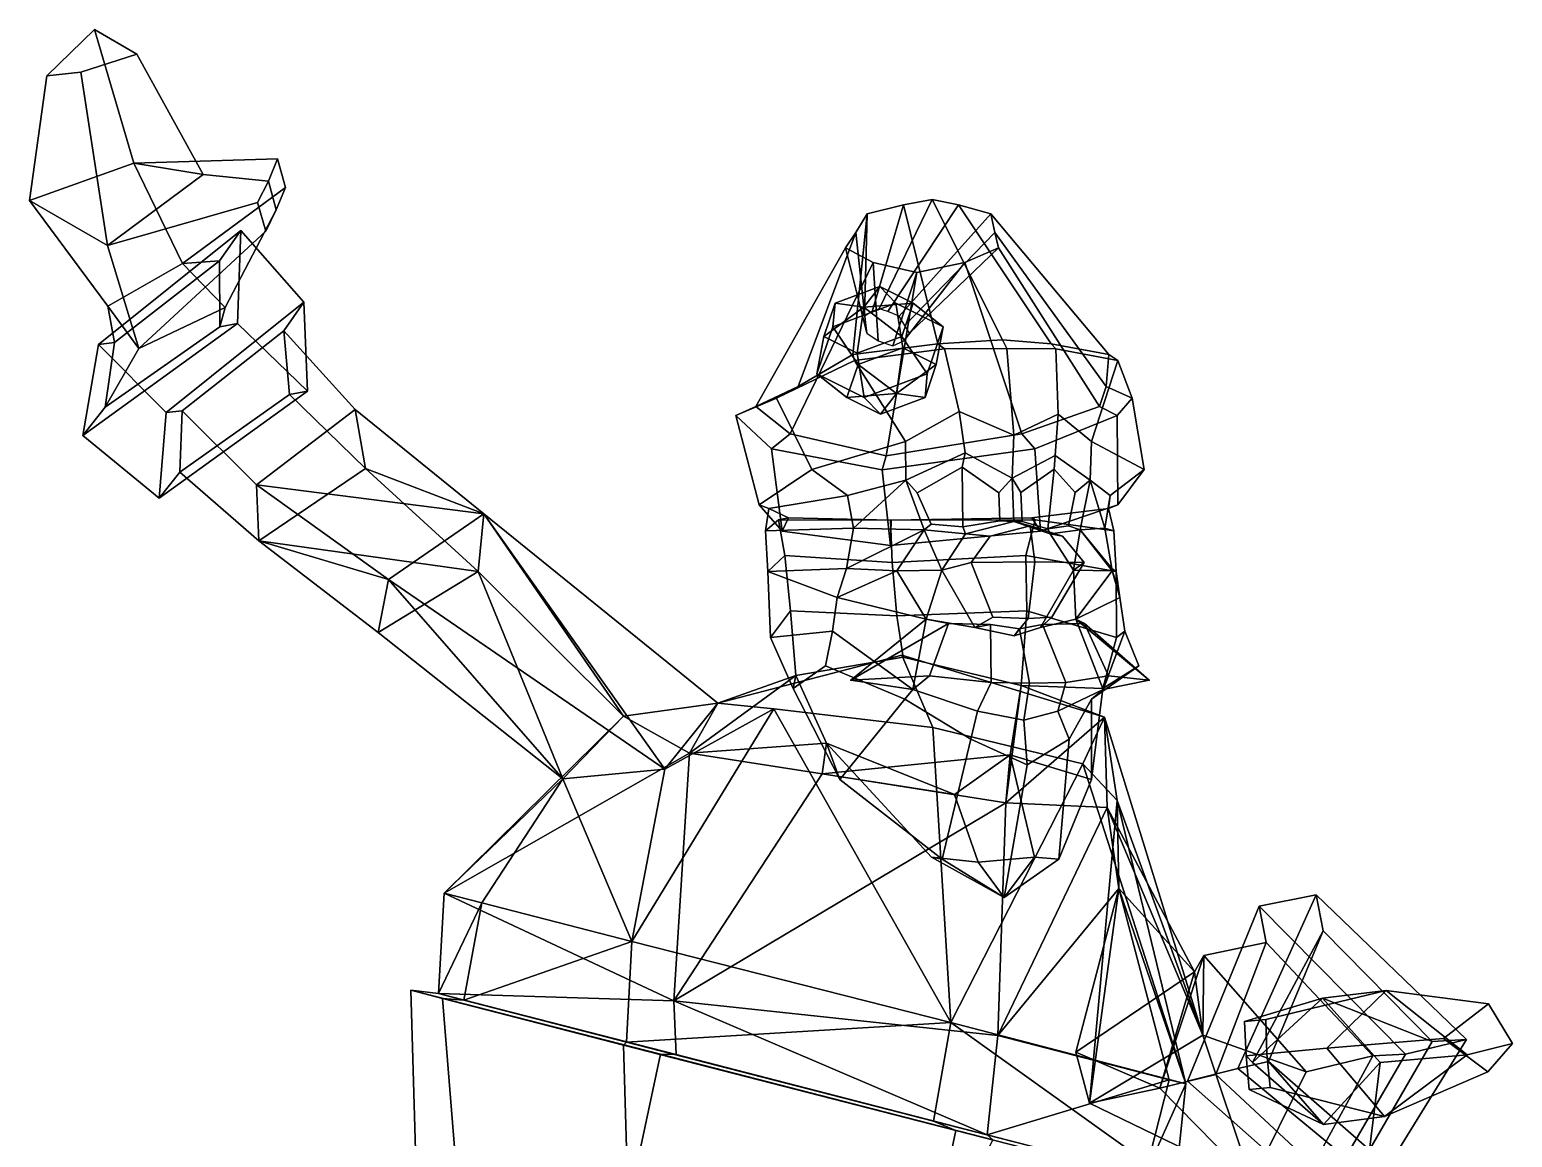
# Model space of a CAD drawing. Extents: x -290 to 193, y -171 to 372.
# Drawn here: x -290.2 to 192.8, y 11.5 to 372.4 of the extents above; entities that cross this region are included whole.
import ezdxf

# ---------------------------------------------------------------- set-up
doc = ezdxf.new("R2010")
doc.units = 0

msp = doc.modelspace()

# ---------------------------------------------------------------- linework, layer by layer
for p in [(-22.669287, 160.498718, 110.603767), (74.494118, 160.498718, 73.500671)]:
    msp.add_point(p)
for points in [[(-284.518188, 357.353241, 94.369705), (-269.070496, 372.354248, 97.818336), (-256.265106, 328.821533, 45.744205), (-290.151764, 316.669342, 50.590187)], [(-273.496613, 358.460968, 114.975464), (-255.285477, 364.397156, 112.273438), (-269.070496, 372.354248, 97.818336), (-284.518188, 357.353241, 94.369705)], [(-255.285477, 364.397156, 112.273438), (-233.642914, 325.145966, 80.778801), (-256.265106, 328.821533, 45.744205), (-269.070496, 372.354248, 97.818336)], [(-273.496613, 358.460968, 114.975464), (-264.742767, 302.001587, 76.316978), (-233.642914, 325.145966, 80.778801), (-255.285477, 364.397156, 112.273438)], [(-273.496613, 358.460968, 114.975464), (-284.518188, 357.353241, 94.369705), (-290.151764, 316.669342, 50.590187), (-264.742767, 302.001587, 76.316978)], [(-290.151764, 316.669342, 50.590187), (-256.265106, 328.821533, 45.744205), (-240.372192, 296.140106, 21.768402), (-264.68454, 282.242828, 23.627789)], [(-209.464584, 330.26178, 82.050728), (-206.80159, 320.984955, 73.430336), (-240.372192, 296.140106, 21.768402), (-256.265106, 328.821533, 45.744205)], [(-212.375305, 322.969055, 90.274696), (-209.464584, 330.26178, 82.050728), (-256.265106, 328.821533, 45.744205), (-233.642914, 325.145966, 80.778801)], [(-212.375305, 322.969055, 90.274696), (-209.825424, 313.684967, 81.599785), (-206.80159, 320.984955, 73.430336), (-209.464584, 330.26178, 82.050728)], [(-215.914368, 316.003571, 97.994652), (-212.375305, 322.969055, 90.274696), (-233.642914, 325.145966, 80.778801), (-264.742767, 302.001587, 76.316978)], [(-209.825424, 313.684967, 81.599785), (-226.432938, 281.799316, 48.961231), (-240.372192, 296.140106, 21.768402), (-206.80159, 320.984955, 73.430336)], [(-215.914368, 316.003571, 97.994652), (-213.253967, 306.698883, 89.343979), (-209.825424, 313.684967, 81.599785), (-212.375305, 322.969055, 90.274696)], [(-264.742767, 302.001587, 76.316978), (-290.151764, 316.669342, 50.590187), (-264.68454, 282.242828, 23.627789), (-254.537231, 268.52713, 47.795021)], [(-215.914368, 316.003571, 97.994652), (-264.742767, 302.001587, 76.316978), (-254.537231, 268.52713, 47.795021), (-213.253967, 306.698883, 89.343979)], [(-22.039474, 266.549652, 92.768219), (5.648398, 269.96759, 95.587738), (-5.552591, 315.255951, 37.848515), (-17.311113, 312.304626, 40.498905)], [(-15.675656, 280.513397, -7.944946), (-18.238073, 279.017426, -5.291234), (-17.311113, 312.304626, 40.498905), (-5.552591, 315.255951, 37.848515)], [(-13.4834, 281.386475, -9.759744), (-15.675656, 280.513397, -7.944946), (-5.552591, 315.255951, 37.848515), (3.798357, 316.978363, 35.35141)], [(-13.4834, 281.386475, -9.759744), (3.798357, 316.978363, 35.35141), (12.433663, 315.255951, 30.980234), (-10.639504, 280.513397, -9.868063)], [(-10.639504, 280.513397, -9.868063), (12.433663, 315.255951, 30.980234), (22.965931, 312.304626, 25.118603), (-6.960499, 279.017426, -9.597715)], [(26.742184, 271.329346, 95.356888), (3.798357, 316.978363, 35.35141), (-5.552591, 315.255951, 37.848515), (5.648398, 269.96759, 95.587738)], [(26.742184, 271.329346, 95.356888), (42.620964, 269.96759, 81.469292), (12.433663, 315.255951, 30.980234), (3.798357, 316.978363, 35.35141)], [(61.382313, 266.549652, 60.912537), (22.965931, 312.304626, 25.118603), (12.433663, 315.255951, 30.980234), (42.620964, 269.96759, 81.469292)], [(-213.253967, 306.698883, 89.343979), (-254.537231, 268.52713, 47.795021), (-226.432938, 281.799316, 48.961231), (-209.825424, 313.684967, 81.599785)], [(-39.848824, 256.097412, 71.472359), (-22.039474, 266.549652, 92.768219), (-17.311113, 312.304626, 40.498905), (-21.076336, 306.22583, 38.147438)], [(-18.238073, 279.017426, -5.291234), (-17.788834, 275.936188, -2.012361), (-21.076336, 306.22583, 38.147438), (-17.311113, 312.304626, 40.498905)], [(-6.960499, 279.017426, -9.597715), (22.965931, 312.304626, 25.118603), (24.205479, 306.22583, 20.856001), (-5.109924, 275.936188, -6.853959)], [(60.464375, 256.097412, 33.166473), (24.205479, 306.22583, 20.856001), (22.965931, 312.304626, 25.118603), (61.382313, 266.549652, 60.912537)], [(-267.760345, 269.845795, -10.72051), (-221.322525, 306.946045, 7.485205), (-200.802124, 283.609283, -1.667484), (-245.679443, 247.666504, -21.561529)], [(-267.760345, 269.845795, -10.72051), (-262.565033, 270.437073, -0.600855), (-228.279053, 297.088043, 13.787421), (-221.322525, 306.946045, 7.485205)], [(-222.463425, 276.662781, 73.87149), (-221.322525, 306.946045, 7.485205), (-228.279053, 297.088043, 13.787421), (-228.249161, 275.60144, 63.48399)], [(-199.642426, 254.594849, 64.412575), (-200.802124, 283.609283, -1.667484), (-221.322525, 306.946045, 7.485205), (-222.463425, 276.662781, 73.87149)], [(-53.655563, 249.618652, 52.891846), (-39.848824, 256.097412, 71.472359), (-21.076336, 306.22583, 38.147438), (-24.385996, 301.322418, 36.354691)], [(-17.788834, 275.936188, -2.012361), (-17.502748, 273.450745, 0.661653), (-24.385996, 301.322418, 36.354691), (-21.076336, 306.22583, 38.147438)], [(-5.109924, 275.936188, -6.853959), (24.205479, 306.22583, 20.856001), (25.477829, 301.322418, 17.313555), (-3.540877, 273.450745, -4.669862)], [(58.372448, 249.618652, 10.112505), (25.477829, 301.322418, 17.313555), (24.205479, 306.22583, 20.856001), (60.464375, 256.097412, 33.166473)], [(-42.381012, 240.712402, 27.508575), (-53.655563, 249.618652, 52.891846), (-24.385996, 301.322418, 36.354691), (-15.369267, 296.529236, 29.923666)], [(-17.502748, 273.450745, 0.661653), (-13.79253, 271.021179, 1.965577), (-15.369267, 296.529236, 29.923666), (-24.385996, 301.322418, 36.354691)], [(-3.540877, 273.450745, -4.669862), (25.477829, 301.322418, 17.313555), (14.469577, 296.529236, 18.529325), (-5.437654, 271.021179, -1.224836)], [(33.048759, 240.712402, -1.295254), (14.469577, 296.529236, 18.529325), (25.477829, 301.322418, 17.313555), (58.372448, 249.618652, 10.112505)], [(-264.68454, 282.242828, 23.627789), (-240.372192, 296.140106, 21.768402), (-228.279053, 297.088043, 13.787421), (-262.565033, 270.437073, -0.600855)], [(-226.432938, 281.799316, 48.961231), (-228.249161, 275.60144, 63.48399), (-228.279053, 297.088043, 13.787421), (-240.372192, 296.140106, 21.768402)], [(-11.140366, 233.551636, -3.847698), (-42.381012, 240.712402, 27.508575), (-15.369267, 296.529236, 29.923666), (-1.120682, 293.30011, 22.469748)], [(-13.79253, 271.021179, 1.965577), (-9.004249, 269.384369, 1.970014), (-1.120682, 293.30011, 22.469748), (-15.369267, 296.529236, 29.923666)], [(-11.140366, 233.551636, -3.847698), (-1.120682, 293.30011, 22.469748), (14.469577, 296.529236, 18.529325), (33.048759, 240.712402, -1.295254)], [(-5.437654, 271.021179, -1.224836), (14.469577, 296.529236, 18.529325), (-1.120682, 293.30011, 22.469748), (-9.004249, 269.384369, 1.970014)], [(-7.971848, 283.202423, 4.6456), (-13.243052, 288.664948, -9.158329), (-27.786098, 283.241638, -9.094668), (-28.538837, 275.532715, 4.735648)], [(-13.243052, 288.664948, -9.158329), (-18.457769, 281.941925, -22.814335), (-27.786098, 283.241638, -9.094668)], [(-13.243052, 288.664948, -9.158329), (-2.359092, 283.241608, -18.804287), (-18.457769, 281.941925, -22.814335)], [(-7.971848, 283.202423, 4.6456), (7.420374, 275.532715, -8.995821), (-2.359092, 283.241608, -18.804287), (-13.243052, 288.664948, -9.158329)], [(-254.537231, 268.52713, 47.795021), (-264.68454, 282.242828, 23.627789), (-262.565033, 270.437073, -0.600855), (-265.555878, 249.336395, 41.958317)], [(-254.537231, 268.52713, 47.795021), (-265.555878, 249.336395, 41.958317), (-228.249161, 275.60144, 63.48399), (-226.432938, 281.799316, 48.961231)], [(-245.679443, 247.666504, -21.561529), (-200.802124, 283.609283, -1.667484), (-207.403549, 274.206116, 4.418899), (-240.429031, 248.236694, -11.274628)], [(-199.642426, 254.594849, 64.412575), (-205.552505, 253.485443, 53.857262), (-207.403549, 274.206116, 4.418899), (-200.802124, 283.609283, -1.667484)], [(-28.538837, 275.532715, 4.735648), (-27.786098, 283.241638, -9.094668), (-31.445215, 272.394989, -18.676954), (-33.713631, 260.193176, -8.815803)], [(-27.786098, 283.241638, -9.094668), (-18.457769, 281.941925, -22.814335), (-31.445215, 272.394989, -18.676954)], [(-18.457769, 281.941925, -22.814335), (-20.5613, 266.971619, -28.322939), (-31.445215, 272.394989, -18.676954)], [(-7.971848, 283.202423, 4.6456), (-28.538837, 275.532715, 4.735648), (-20.274998, 263.330933, 10.574977), (-5.73195, 268.754272, 10.511316)], [(-18.457769, 281.941925, -22.814335), (-6.018208, 272.394958, -28.386572), (-20.5613, 266.971619, -28.322939)], [(-2.359092, 283.241608, -18.804287), (-6.018208, 272.394958, -28.386572), (-18.457769, 281.941925, -22.814335)], [(-7.971848, 283.202423, 4.6456), (-5.73195, 268.754272, 10.511316), (5.152009, 263.330933, 0.86536), (7.420374, 275.532715, -8.995821)], [(7.420374, 275.532715, -8.995821), (2.245583, 260.193176, -22.547272), (-6.018208, 272.394958, -28.386572), (-2.359092, 283.241608, -18.804287)], [(-247.99292, 219.694275, 34.605869), (-199.642426, 254.594849, 64.412575), (-222.463425, 276.662781, 73.87149), (-272.819397, 240.109344, 46.204372)], [(-272.819397, 240.109344, 46.204372), (-222.463425, 276.662781, 73.87149), (-228.249161, 275.60144, 63.48399), (-265.555878, 249.336395, 41.958317)], [(-28.538837, 275.532715, 4.735648), (-33.713631, 260.193176, -8.815803), (-23.934114, 252.484314, 0.992692), (-20.274998, 263.330933, 10.574977)], [(7.420374, 275.532715, -8.995821), (5.152009, 263.330933, 0.86536), (1.492892, 252.484283, -8.716926), (2.245583, 260.193176, -22.547272)], [(-240.429031, 248.236694, -11.274628), (-207.403549, 274.206116, 4.418899), (-184.079056, 248.639648, -6.048728), (-216.287933, 224.025269, -22.915249)], [(-184.079056, 248.639648, -6.048728), (-207.403549, 274.206116, 4.418899), (-205.552505, 253.485443, 53.857262), (-180.799942, 229.366028, 43.35854)], [(-31.445215, 272.394989, -18.676954), (-20.5613, 266.971619, -28.322939), (-18.321409, 252.523438, -22.457241), (-33.713631, 260.193176, -8.815803)], [(-6.018208, 272.394958, -28.386572), (2.245583, 260.193176, -22.547272), (-18.321409, 252.523438, -22.457241), (-20.5613, 266.971619, -28.322939)], [(28.177195, 268.524994, 99.114807), (26.742184, 271.329346, 95.356888), (5.648398, 269.96759, 95.587738), (7.856457, 268.414764, 100.280579)], [(28.177195, 268.524994, 99.114807), (44.102837, 268.414764, 86.43943), (42.620964, 269.96759, 81.469292), (26.742184, 271.329346, 95.356888)], [(-272.819397, 240.109344, 46.204372), (-265.555878, 249.336395, 41.958317), (-262.565033, 270.437073, -0.600855), (-267.760345, 269.845795, -10.72051)], [(-247.99292, 219.694275, 34.605869), (-272.819397, 240.109344, 46.204372), (-267.760345, 269.845795, -10.72051), (-245.679443, 247.666504, -21.561529)], [(-21.437933, 264.538391, 97.826035), (-22.039474, 266.549652, 92.768219), (-39.848824, 256.097412, 71.472359), (-46.902012, 252.276794, 76.264565)], [(7.856457, 268.414764, 100.280579), (5.648398, 269.96759, 95.587738), (-22.039474, 266.549652, 92.768219), (-21.437933, 264.538391, 97.826035)], [(12.60113, 247.930542, 106.099045), (7.856457, 268.414764, 100.280579), (-21.437933, 264.538391, 97.826035), (-4.87354, 238.218201, 102.218941)], [(-5.73195, 268.754272, 10.511316), (-20.274998, 263.330933, 10.574977), (-7.835472, 253.783966, 5.00276)], [(-5.73195, 268.754272, 10.511316), (-7.835472, 253.783966, 5.00276), (5.152009, 263.330933, 0.86536)], [(30.428284, 240.270508, 105.009827), (28.177195, 268.524994, 99.114807), (7.856457, 268.414764, 100.280579), (12.60113, 247.930542, 106.099045)], [(30.428284, 240.270508, 105.009827), (44.885956, 247.143799, 93.965096), (44.102837, 268.414764, 86.43943), (28.177195, 268.524994, 99.114807)], [(44.102837, 268.414764, 86.43943), (64.305077, 264.538391, 65.083961), (61.382313, 266.549652, 60.912537), (42.620964, 269.96759, 81.469292)], [(44.885956, 247.143799, 93.965096), (55.699398, 238.218201, 79.088394), (64.305077, 264.538391, 65.083961), (44.102837, 268.414764, 86.43943)], [(64.305077, 264.538391, 65.083961), (68.916512, 252.276794, 32.037769), (60.464375, 256.097412, 33.166473), (61.382313, 266.549652, 60.912537)], [(-4.87354, 238.218201, 102.218941), (-21.437933, 264.538391, 97.826035), (-46.902012, 252.276794, 76.264565), (-35.353233, 229.127136, 95.163185)], [(-20.274998, 263.330933, 10.574977), (-23.934114, 252.484314, 0.992692), (-7.835472, 253.783966, 5.00276)], [(5.152009, 263.330933, 0.86536), (-7.835472, 253.783966, 5.00276), (1.492892, 252.484283, -8.716926)], [(55.699398, 238.218201, 79.088394), (72.903725, 229.127136, 53.823872), (68.916512, 252.276794, 32.037769), (64.305077, 264.538391, 65.083961)], [(-46.902012, 252.276794, 76.264565), (-39.848824, 256.097412, 71.472359), (-53.655563, 249.618652, 52.891846), (-60.144974, 246.694458, 54.270985)], [(-23.934114, 252.484314, 0.992692), (-33.713631, 260.193176, -8.815803), (-18.321409, 252.523438, -22.457241), (-13.050198, 247.060913, -8.653294)], [(1.492892, 252.484283, -8.716926), (-13.050198, 247.060913, -8.653294), (-18.321409, 252.523438, -22.457241), (2.245583, 260.193176, -22.547272)], [(68.916512, 252.276794, 32.037769), (64.129387, 246.694458, 6.815217), (58.372448, 249.618652, 10.112505), (60.464375, 256.097412, 33.166473)], [(-247.99292, 219.694275, 34.605869), (-241.261307, 228.237976, 30.687525), (-205.552505, 253.485443, 53.857262), (-199.642426, 254.594849, 64.412575)], [(-180.799942, 229.366028, 43.35854), (-205.552505, 253.485443, 53.857262), (-241.261307, 228.237976, 30.687525), (-215.465576, 205.835907, 18.720284)], [(-35.353233, 229.127136, 95.163185), (-46.902012, 252.276794, 76.264565), (-60.144974, 246.694458, 54.270985), (-52.483505, 217.559082, 63.123539)], [(-7.835472, 253.783966, 5.00276), (-23.934114, 252.484314, 0.992692), (-13.050198, 247.060913, -8.653294)], [(-7.835472, 253.783966, 5.00276), (-13.050198, 247.060913, -8.653294), (1.492892, 252.484283, -8.716926)], [(72.903725, 229.127136, 53.823872), (64.318459, 217.559082, 18.521202), (64.129387, 246.694458, 6.815217), (68.916512, 252.276794, 32.037769)], [(-247.99292, 219.694275, 34.605869), (-245.679443, 247.666504, -21.561529), (-240.429031, 248.236694, -11.274628), (-241.261307, 228.237976, 30.687525)], [(-215.465576, 205.835907, 18.720284), (-241.261307, 228.237976, 30.687525), (-240.429031, 248.236694, -11.274628), (-216.287933, 224.025269, -22.915249)], [(-216.287933, 224.025269, -22.915249), (-184.079056, 248.639648, -6.048728), (-142.199295, 214.631409, -1.923936)], [(-180.799942, 229.366028, 43.35854), (-142.199295, 214.631409, -1.923936), (-184.079056, 248.639648, -6.048728)], [(-60.144974, 246.694458, 54.270985), (-53.655563, 249.618652, 52.891846), (-42.381012, 240.712402, 27.508575), (-48.538025, 235.826691, 26.882925)], [(-52.483505, 217.559082, 63.123539), (-60.144974, 246.694458, 54.270985), (-48.538025, 235.826691, 26.882925), (-44.99651, 209.007965, 33.647476)], [(12.60113, 247.930542, 106.099045), (-4.87354, 238.218201, 102.218941), (-4.715028, 225.635498, 101.813522), (14.597672, 234.483002, 106.930145)], [(30.428284, 240.270508, 105.009827), (12.60113, 247.930542, 106.099045), (14.597672, 234.483002, 106.930145), (29.903965, 226.286377, 103.636765)], [(30.428284, 240.270508, 105.009827), (29.903965, 226.286377, 103.636765), (43.900101, 233.679688, 95.780731), (44.885956, 247.143799, 93.965096)], [(64.129387, 246.694458, 6.815217), (37.221653, 235.826691, -5.865513), (33.048759, 240.712402, -1.295254), (58.372448, 249.618652, 10.112505)], [(64.318459, 217.559082, 18.521202), (39.090332, 209.007965, 1.537834), (37.221653, 235.826691, -5.865513), (64.129387, 246.694458, 6.815217)], [(44.885956, 247.143799, 93.965096), (43.900101, 233.679688, 95.780731), (55.311001, 225.635498, 78.891808), (55.699398, 238.218201, 79.088394)], [(-48.538025, 235.826691, 26.882925), (-42.381012, 240.712402, 27.508575), (-11.140366, 233.551636, -3.847698), (-12.432456, 229.004639, -7.231348)], [(-23.738333, 220.593323, 91.477425), (-4.715028, 225.635498, 101.813522), (-4.87354, 238.218201, 102.218941), (-35.353233, 229.127136, 95.163185)], [(37.221653, 235.826691, -5.865513), (-12.432456, 229.004639, -7.231348), (-11.140366, 233.551636, -3.847698), (33.048759, 240.712402, -1.295254)], [(61.788414, 220.593323, 58.817936), (72.903725, 229.127136, 53.823872), (55.699398, 238.218201, 79.088394), (55.311001, 225.635498, 78.891808)], [(-44.99651, 209.007965, 33.647476), (-48.538025, 235.826691, 26.882925), (-12.432456, 229.004639, -7.231348), (-9.801414, 204.282227, -0.341329)], [(39.090332, 209.007965, 1.537834), (-9.801414, 204.282227, -0.341329), (-12.432456, 229.004639, -7.231348), (37.221653, 235.826691, -5.865513)], [(13.639139, 229.845032, 105.145592), (14.597672, 234.483002, 106.930145), (-4.715028, 225.635498, 101.813522), (-1.008956, 221.459229, 100.247925)], [(13.639139, 229.845032, 105.145592), (25.573015, 221.476013, 102.344673), (29.903965, 226.286377, 103.636765), (14.597672, 234.483002, 106.930145)], [(43.572258, 229.149536, 93.501335), (43.900101, 233.679688, 95.780731), (29.903965, 226.286377, 103.636765), (32.758938, 221.595581, 99.793427)], [(43.572258, 229.149536, 93.501335), (50.389114, 221.574341, 77.94088), (55.311001, 225.635498, 78.891808), (43.900101, 233.679688, 95.780731)], [(-215.465576, 205.835907, 18.720284), (-144.109314, 195.863464, 41.884361), (-180.799942, 229.366028, 43.35854)], [(-180.799942, 229.366028, 43.35854), (-144.109314, 195.863464, 41.884361), (-142.199295, 214.631409, -1.923936)], [(-35.353233, 229.127136, 95.163185), (-52.483505, 217.559082, 63.123539), (-49.373661, 216.368835, 62.001389), (-23.738333, 220.593323, 91.477425)], [(13.838798, 210.348755, 103.147392), (13.639139, 229.845032, 105.145592), (-1.008956, 221.459229, 100.247925), (3.530189, 211.274414, 101.631264)], [(25.573015, 221.476013, 102.344673), (13.639139, 229.845032, 105.145592), (13.838798, 210.348755, 103.147392), (25.87985, 212.360229, 103.148193)], [(32.758938, 221.595581, 99.793427), (33.136662, 212.092804, 100.782593), (41.548222, 209.735291, 91.892738), (43.572258, 229.149536, 93.501335)], [(41.548222, 209.735291, 91.892738), (48.23806, 210.720337, 82.606796), (50.389114, 221.574341, 77.94088), (43.572258, 229.149536, 93.501335)], [(72.903725, 229.127136, 53.823872), (61.788414, 220.593323, 58.817936), (61.252201, 216.368835, 19.757475), (64.318459, 217.559082, 18.521202)], [(-216.287933, 224.025269, -22.915249), (-142.199295, 214.631409, -1.923936), (-173.308945, 193.251404, -15.162366)], [(-215.465576, 205.835907, 18.720284), (-216.287933, 224.025269, -22.915249), (-173.308945, 193.251404, -15.162366)], [(-21.779869, 209.961365, 91.076157), (-4.715028, 225.635498, 101.813522), (-23.738333, 220.593323, 91.477425)], [(1.237773, 209.435486, 103.581955), (-4.715028, 225.635498, 101.813522), (-21.779869, 209.961365, 91.076157)], [(3.530189, 211.274414, 101.631264), (-1.008956, 221.459229, 100.247925), (-4.715028, 225.635498, 101.813522), (1.237773, 209.435486, 103.581955)], [(25.87985, 212.360229, 103.148193), (30.372307, 212.118408, 104.863235), (29.903965, 226.286377, 103.636765), (25.573015, 221.476013, 102.344673)], [(33.136662, 212.092804, 100.782593), (32.758938, 221.595581, 99.793427), (29.903965, 226.286377, 103.636765), (30.372307, 212.118408, 104.863235)], [(48.23806, 210.720337, 82.606796), (52.052048, 209.435486, 84.177864), (55.311001, 225.635498, 78.891808), (50.389114, 221.574341, 77.94088)], [(52.052048, 209.435486, 84.177864), (60.060966, 209.961365, 59.824181), (55.311001, 225.635498, 78.891808)], [(60.060966, 209.961365, 59.824181), (61.788414, 220.593323, 58.817936), (55.311001, 225.635498, 78.891808)], [(-52.483505, 217.559082, 63.123539), (-44.99651, 209.007965, 33.647476), (-43.014988, 213.318176, 31.587187), (-49.373661, 216.368835, 62.001389)], [(-23.738333, 220.593323, 91.477425), (-49.373661, 216.368835, 62.001389), (-50.488998, 209.082092, 63.297737), (-21.779869, 209.961365, 91.076157)], [(64.318459, 217.559082, 18.521202), (61.252201, 216.368835, 19.757475), (36.239906, 213.318176, 1.322682), (39.090332, 209.007965, 1.537834)], [(61.788414, 220.593323, 58.817936), (60.060966, 209.961365, 59.824181), (62.947712, 209.082092, 19.980469), (61.252201, 216.368835, 19.757475)], [(-83.239998, 131.498535, -45.328735), (-173.308945, 193.251404, -15.162366), (-142.199295, 214.631409, -1.923936)], [(-96.67234, 148.67984, 22.985331), (-142.199295, 214.631409, -1.923936), (-144.109314, 195.863464, 41.884361)], [(-96.67234, 148.67984, 22.985331), (-65.997231, 152.92865, -5.440092), (-142.199295, 214.631409, -1.923936)], [(-83.239998, 131.498535, -45.328735), (-142.199295, 214.631409, -1.923936), (-65.997231, 152.92865, -5.440092)], [(-50.488998, 209.082092, 63.297737), (-49.373661, 216.368835, 62.001389), (-43.014988, 213.318176, 31.587187), (-46.187679, 212.709473, 29.760689)], [(-49.723824, 195.891968, 65.362587), (-50.488998, 209.082092, 63.297737), (-46.187679, 212.709473, 29.760689), (-44.145515, 201.009827, 27.41449)], [(-46.187679, 212.709473, 29.760689), (-43.014988, 213.318176, 31.587187), (-9.482962, 212.594116, 0.492612), (-9.778729, 212.608948, -0.281927)], [(-44.145515, 201.009827, 27.41449), (-46.187679, 212.709473, 29.760689), (-9.778729, 212.608948, -0.281927), (-9.2495, 198.735321, 1.103987)], [(-44.99651, 209.007965, 33.647476), (-9.801414, 204.282227, -0.341329), (-9.482962, 212.594116, 0.492612), (-43.014988, 213.318176, 31.587187)], [(39.090332, 209.007965, 1.537834), (36.239906, 213.318176, 1.322682), (-9.482962, 212.594116, 0.492612), (-9.801414, 204.282227, -0.341329)], [(37.387646, 212.709473, -2.153627), (-9.778729, 212.608948, -0.281927), (-9.482962, 212.594116, 0.492612), (36.239906, 213.318176, 1.322682)], [(34.301449, 201.009827, -2.541494), (-9.2495, 198.735321, 1.103987), (-9.778729, 212.608948, -0.281927), (37.387646, 212.709473, -2.153627)], [(63.753586, 195.891968, 22.029774), (34.301449, 201.009827, -2.541494), (37.387646, 212.709473, -2.153627), (62.947712, 209.082092, 19.980469)], [(62.947712, 209.082092, 19.980469), (37.387646, 212.709473, -2.153627), (36.239906, 213.318176, 1.322682), (61.252201, 216.368835, 19.757475)], [(-21.779869, 209.961365, 91.076157), (-50.488998, 209.082092, 63.297737), (-49.723824, 195.891968, 65.362587), (-24.106756, 196.862, 91.827362)], [(-24.106756, 196.862, 91.827362), (1.237773, 209.435486, 103.581955), (-21.779869, 209.961365, 91.076157)], [(-7.737856, 196.085754, 110.434631), (1.237773, 209.435486, 103.581955), (-24.106756, 196.862, 91.827362)], [(-7.737856, 196.085754, 110.434631), (7.013599, 196.244415, 108.049454), (1.237773, 209.435486, 103.581955)], [(13.838798, 210.348755, 103.147392), (3.530189, 211.274414, 101.631264), (1.237773, 209.435486, 103.581955), (14.654222, 208.165558, 105.190575)], [(7.013599, 196.244415, 108.049454), (14.654222, 208.165558, 105.190575), (1.237773, 209.435486, 103.581955)], [(16.525703, 198.754517, 123.098633), (22.703974, 207.316772, 119.441719), (14.654222, 208.165558, 105.190575), (7.013599, 196.244415, 108.049454)], [(13.838798, 210.348755, 103.147392), (14.654222, 208.165558, 105.190575), (30.372307, 212.118408, 104.863235), (25.87985, 212.360229, 103.148193)], [(35.748657, 210.757141, 118.218208), (30.372307, 212.118408, 104.863235), (14.654222, 208.165558, 105.190575), (22.703974, 207.316772, 119.441719)], [(37.229347, 198.947479, 122.095757), (35.748657, 210.757141, 118.218208), (22.703974, 207.316772, 119.441719), (16.525703, 198.754517, 123.098633)], [(35.748657, 210.757141, 118.218208), (46.288662, 207.316772, 110.435608), (42.307945, 208.165558, 94.630646), (30.372307, 212.118408, 104.863235)], [(41.548222, 209.735291, 91.892738), (33.136662, 212.092804, 100.782593), (30.372307, 212.118408, 104.863235), (42.307945, 208.165558, 94.630646)], [(37.229347, 198.947479, 122.095757), (53.331867, 198.754517, 109.043724), (46.288662, 207.316772, 110.435608), (35.748657, 210.757141, 118.218208)], [(41.548222, 209.735291, 91.892738), (42.307945, 208.165558, 94.630646), (52.052048, 209.435486, 84.177864), (48.23806, 210.720337, 82.606796)], [(49.909382, 196.244415, 91.669144), (52.052048, 209.435486, 84.177864), (42.307945, 208.165558, 94.630646)], [(53.331867, 198.754517, 109.043724), (49.909382, 196.244415, 91.669144), (42.307945, 208.165558, 94.630646), (46.288662, 207.316772, 110.435608)], [(62.496037, 196.085754, 83.614914), (52.052048, 209.435486, 84.177864), (49.909382, 196.244415, 91.669144)], [(62.29631, 196.862, 58.833237), (60.060966, 209.961365, 59.824181), (52.052048, 209.435486, 84.177864)], [(62.496037, 196.085754, 83.614914), (62.29631, 196.862, 58.833237), (52.052048, 209.435486, 84.177864)], [(60.060966, 209.961365, 59.824181), (62.29631, 196.862, 58.833237), (63.753586, 195.891968, 22.029774), (62.947712, 209.082092, 19.980469)], [(-215.465576, 205.835907, 18.720284), (-176.684097, 175.932251, 21.744968), (-144.109314, 195.863464, 41.884361)], [(-215.465576, 205.835907, 18.720284), (-173.308945, 193.251404, -15.162366), (-176.684097, 175.932251, 21.744968)], [(-48.816639, 174.340088, 66.515091), (-49.723824, 195.891968, 65.362587), (-44.145515, 201.009827, 27.41449), (-42.35535, 183.027252, 29.880346)], [(-42.35535, 183.027252, 29.880346), (-44.145515, 201.009827, 27.41449), (-9.2495, 198.735321, 1.103987), (-7.657932, 181.383026, 5.271894)], [(34.610497, 183.027252, 0.489948), (-7.657932, 181.383026, 5.271894), (-9.2495, 198.735321, 1.103987), (34.301449, 201.009827, -2.541494)], [(23.615931, 180.998138, 115.248039), (16.525703, 198.754517, 123.098633), (7.013599, 196.244415, 108.049454), (17.672314, 177.656921, 103.747765)], [(35.080833, 180.485779, 116.469353), (37.229347, 198.947479, 122.095757), (16.525703, 198.754517, 123.098633), (23.615931, 180.998138, 115.248039)], [(63.845486, 174.340088, 23.493607), (34.610497, 183.027252, 0.489948), (34.301449, 201.009827, -2.541494), (63.753586, 195.891968, 22.029774)], [(35.080833, 180.485779, 116.469353), (42.813599, 180.998138, 107.91716), (53.331867, 198.754517, 109.043724), (37.229347, 198.947479, 122.095757)], [(42.813599, 180.998138, 107.91716), (39.096352, 177.656921, 95.566719), (49.909382, 196.244415, 91.669144), (53.331867, 198.754517, 109.043724)], [(-176.684097, 175.932251, 21.744968), (-116.447037, 128.303528, -19.308809), (-144.109314, 195.863464, 41.884361)], [(-176.684097, 175.932251, 21.744968), (-173.308945, 193.251404, -15.162366), (-116.447037, 128.303528, -19.308809)], [(-116.447037, 128.303528, -19.308809), (-173.308945, 193.251404, -15.162366), (-83.239998, 131.498535, -45.328735)], [(-116.447037, 128.303528, -19.308809), (-96.67234, 148.67984, 22.985331), (-144.109314, 195.863464, 41.884361)], [(-24.106756, 196.862, 91.827362), (-49.723824, 195.891968, 65.362587), (-27.16379, 187.337646, 92.416527)], [(-28.593327, 176.408081, 93.174126), (-27.16379, 187.337646, 92.416527), (-49.723824, 195.891968, 65.362587), (-48.816639, 174.340088, 66.515091)], [(-27.16379, 187.337646, 92.416527), (-7.737856, 196.085754, 110.434631), (-24.106756, 196.862, 91.827362)], [(1.900078, 180.267029, 103.446823), (-7.737856, 196.085754, 110.434631), (-27.16379, 187.337646, 92.416527)], [(1.900078, 180.267029, 103.446823), (7.013599, 196.244415, 108.049454), (-7.737856, 196.085754, 110.434631)], [(17.672314, 177.656921, 103.747765), (7.013599, 196.244415, 108.049454), (1.900078, 180.267029, 103.446823)], [(39.096352, 177.656921, 95.566719), (50.653584, 180.267029, 84.829666), (49.909382, 196.244415, 91.669144)], [(50.653584, 180.267029, 84.829666), (62.496037, 196.085754, 83.614914), (49.909382, 196.244415, 91.669144)], [(50.653584, 180.267029, 84.829666), (64.967957, 187.337646, 57.234833), (62.496037, 196.085754, 83.614914)], [(62.29631, 196.862, 58.833237), (64.967957, 187.337646, 57.234833), (63.753586, 195.891968, 22.029774)], [(64.967957, 187.337646, 57.234833), (62.29631, 196.862, 58.833237), (62.496037, 196.085754, 83.614914)], [(66.538605, 176.408081, 56.846771), (63.845486, 174.340088, 23.493607), (63.753586, 195.891968, 22.029774), (64.967957, 187.337646, 57.234833)], [(-28.593327, 176.408081, 93.174126), (-2.475262, 157.452087, 111.913948), (1.900078, 180.267029, 103.446823), (-27.16379, 187.337646, 92.416527)], [(66.538605, 176.408081, 56.846771), (64.967957, 187.337646, 57.234833), (50.653584, 180.267029, 84.829666), (59.55891, 157.452087, 88.225403)], [(-41.428268, 157.735657, 68.123291), (-48.816639, 174.340088, 66.515091), (-42.35535, 183.027252, 29.880346), (-40.625244, 161.96759, 36.459427)], [(-40.625244, 161.96759, 36.459427), (-42.35535, 183.027252, 29.880346), (-7.657932, 181.383026, 5.271894), (-5.604588, 167.929535, 8.829694)], [(9.105872, 178.870789, 115.684074), (1.900078, 180.267029, 103.446823), (-22.669287, 160.498718, 110.603767)], [(-22.669287, 160.498718, 110.603767), (1.900078, 180.267029, 103.446823), (-2.475262, 157.452087, 111.913948)], [(2.985286, 161.826294, 120.615768), (9.105872, 178.870789, 115.684074), (-22.669287, 160.498718, 110.603767)], [(32.856182, 158.675659, 25.839882), (-5.604588, 167.929535, 8.829694), (-7.657932, 181.383026, 5.271894), (34.610497, 183.027252, 0.489948)], [(9.105872, 178.870789, 115.684074), (22.878162, 178.608765, 110.550797), (17.672314, 177.656921, 103.747765), (1.900078, 180.267029, 103.446823)], [(22.878162, 178.608765, 110.550797), (9.105872, 178.870789, 115.684074), (2.985286, 161.826294, 120.615768), (23.093941, 159.650116, 122.219116)], [(35.080833, 180.485779, 116.469353), (23.615931, 180.998138, 115.248039), (17.672314, 177.656921, 103.747765), (30.497772, 174.879944, 105.191795)], [(35.080833, 180.485779, 116.469353), (30.497772, 174.879944, 105.191795), (39.096352, 177.656921, 95.566719), (42.813599, 180.998138, 107.91716)], [(59.409546, 157.735657, 29.617071), (32.856182, 158.675659, 25.839882), (34.610497, 183.027252, 0.489948), (63.845486, 174.340088, 23.493607)], [(53.43837, 178.870789, 98.755142), (50.653584, 180.267029, 84.829666), (39.096352, 177.656921, 95.566719), (39.749962, 178.608765, 104.108086)], [(39.749962, 178.608765, 104.108086), (47.366417, 159.650116, 112.950363), (61.288254, 161.826294, 98.352028), (53.43837, 178.870789, 98.755142)], [(53.43837, 178.870789, 98.755142), (74.494118, 160.498718, 73.500671), (50.653584, 180.267029, 84.829666)], [(74.494118, 160.498718, 73.500671), (59.55891, 157.452087, 88.225403), (50.653584, 180.267029, 84.829666)], [(61.288254, 161.826294, 98.352028), (74.494118, 160.498718, 73.500671), (53.43837, 178.870789, 98.755142)], [(-41.428268, 157.735657, 68.123291), (-30.933613, 165.155548, 97.482384), (-28.593327, 176.408081, 93.174126), (-48.816639, 174.340088, 66.515091)], [(-28.593327, 176.408081, 93.174126), (-30.933613, 165.155548, 97.482384), (-5.049663, 154.21463, 103.25721), (-2.475262, 157.452087, 111.913948)], [(32.29546, 177.199524, 109.899467), (30.497772, 174.879944, 105.191795), (17.672314, 177.656921, 103.747765), (22.878162, 178.608765, 110.550797)], [(23.093941, 159.650116, 122.219116), (35.474209, 159.447815, 118.223793), (32.29546, 177.199524, 109.899467), (22.878162, 178.608765, 110.550797)], [(32.29546, 177.199524, 109.899467), (39.749962, 178.608765, 104.108086), (39.096352, 177.656921, 95.566719), (30.497772, 174.879944, 105.191795)], [(47.366417, 159.650116, 112.950363), (39.749962, 178.608765, 104.108086), (32.29546, 177.199524, 109.899467), (35.474209, 159.447815, 118.223793)], [(66.538605, 176.408081, 56.846771), (59.55891, 157.452087, 88.225403), (55.708069, 154.21463, 80.056091), (71.154831, 165.155548, 58.498596)], [(59.409546, 157.735657, 29.617071), (63.845486, 174.340088, 23.493607), (66.538605, 176.408081, 56.846771), (71.154831, 165.155548, 58.498596)], [(-6.060195, 168.578857, 3.955197), (4.018446, 145.027283, -45.258995), (-47.754608, 151.112671, -52.261093), (-65.997231, 152.92865, -5.440092)], [(-6.060195, 168.578857, 3.955197), (-65.997231, 152.92865, -5.440092), (-40.625244, 161.96759, 36.459427), (-5.604588, 167.929535, 8.829694)], [(-5.049663, 154.21463, 103.25721), (-30.933613, 165.155548, 97.482384), (-41.428268, 157.735657, 68.123291), (-26.289022, 128.11615, 79.51844)], [(-6.060195, 168.578857, 3.955197), (59.988033, 148.384705, 7.774861), (52.884533, 133.169281, -19.962957), (4.018446, 145.027283, -45.258995)], [(-5.604588, 167.929535, 8.829694), (32.856182, 158.675659, 25.839882), (59.988033, 148.384705, 7.774861), (-6.060195, 168.578857, 3.955197)], [(55.708069, 154.21463, 80.056091), (55.718842, 128.11615, 48.202682), (59.409546, 157.735657, 29.617071), (71.154831, 165.155548, 58.498596)], [(-65.997231, 152.92865, -5.440092), (-75.261711, 136.656036, 43.358437), (-40.625244, 161.96759, 36.459427)], [(-75.261711, 136.656036, 43.358437), (-30.624073, 139.929932, 63.880043), (-40.625244, 161.96759, 36.459427)], [(-26.289022, 128.11615, 79.51844), (-41.428268, 157.735657, 68.123291), (-40.625244, 161.96759, 36.459427), (-30.624073, 139.929932, 63.880043)], [(-2.475262, 157.452087, 111.913948), (2.985286, 161.826294, 120.615768), (-22.669287, 160.498718, 110.603767)], [(23.093941, 159.650116, 122.219116), (2.985286, 161.826294, 120.615768), (-2.475262, 157.452087, 111.913948), (18.630299, 150.333801, 113.337738)], [(35.474209, 159.447815, 118.223793), (23.093941, 159.650116, 122.219116), (18.630299, 150.333801, 113.337738), (33.655949, 147.376556, 113.462242)], [(35.474209, 159.447815, 118.223793), (33.655949, 147.376556, 113.462242), (44.774223, 150.333801, 103.35434), (47.366417, 159.650116, 112.950363)], [(47.366417, 159.650116, 112.950363), (44.774223, 150.333801, 103.35434), (59.55891, 157.452087, 88.225403), (61.288254, 161.826294, 98.352028)], [(59.55891, 157.452087, 88.225403), (74.494118, 160.498718, 73.500671), (61.288254, 161.826294, 98.352028)], [(16.393627, 141.185883, 116.401009), (18.630299, 150.333801, 113.337738), (-2.475262, 157.452087, 111.913948), (-5.049663, 154.21463, 103.25721)], [(27.781387, 120.5, 64.772606), (32.856182, 158.675659, 25.839882), (29.282055, 136.179871, 51.782642)], [(59.988033, 148.384705, 7.774861), (32.856182, 158.675659, 25.839882), (27.781387, 120.5, 64.772606)], [(55.718842, 128.11615, 48.202682), (29.282055, 136.179871, 51.782642), (32.856182, 158.675659, 25.839882), (59.409546, 157.735657, 29.617071)], [(48.483379, 141.185883, 104.147125), (55.708069, 154.21463, 80.056091), (59.55891, 157.452087, 88.225403), (44.774223, 150.333801, 103.35434)], [(-96.67234, 148.67984, 22.985331), (-75.261711, 136.656036, 43.358437), (-65.997231, 152.92865, -5.440092)], [(-93.968903, 75.284912, -110.221825), (-47.754608, 151.112671, -52.261093), (9.928349, 48.913834, -99.844887)], [(-93.968903, 75.284912, -110.221825), (-83.239998, 131.498535, -45.328735), (-47.754608, 151.112671, -52.261093)], [(-83.239998, 131.498535, -45.328735), (-65.997231, 152.92865, -5.440092), (-47.754608, 151.112671, -52.261093)], [(9.928349, 48.913834, -99.844887), (-47.754608, 151.112671, -52.261093), (4.018446, 145.027283, -45.258995)], [(7.037762, 102.170074, 100.828896), (16.393627, 141.185883, 116.401009), (-5.049663, 154.21463, 103.25721), (-26.289022, 128.11615, 79.51844)], [(34.714767, 132.851532, 116.235008), (33.655949, 147.376556, 113.462242), (18.630299, 150.333801, 113.337738), (16.393627, 141.185883, 116.401009)], [(34.714767, 132.851532, 116.235008), (48.483379, 141.185883, 104.147125), (44.774223, 150.333801, 103.35434), (33.655949, 147.376556, 113.462242)], [(45.078632, 102.170074, 86.302498), (55.718842, 128.11615, 48.202682), (55.708069, 154.21463, 80.056091), (48.483379, 141.185883, 104.147125)], [(-155.153351, 91.031036, 30.718855), (-96.67234, 148.67984, 22.985331), (-116.447037, 128.303528, -19.308809)], [(-155.153351, 91.031036, 30.718855), (-75.261711, 136.656036, 43.358437), (-96.67234, 148.67984, 22.985331)], [(9.928349, 48.913834, -99.844887), (4.018446, 145.027283, -45.258995), (52.884533, 133.169281, -19.962957)], [(60.855961, 118.971558, 60.92453), (59.988033, 148.384705, 7.774861), (27.781387, 120.5, 64.772606)], [(64.104469, 121.200378, -9.324667), (52.884533, 133.169281, -19.962957), (59.988033, 148.384705, 7.774861)], [(60.855961, 118.971558, 60.92453), (92.039856, 44.818954, -30.140661), (59.988033, 148.384705, 7.774861)], [(64.104469, 121.200378, -9.324667), (59.988033, 148.384705, 7.774861), (92.039856, 44.818954, -30.140661)], [(27.222509, 89.6586, 96.614731), (34.714767, 132.851532, 116.235008), (16.393627, 141.185883, 116.401009), (7.037762, 102.170074, 100.828896)], [(27.222509, 89.6586, 96.614731), (45.078632, 102.170074, 86.302498), (48.483379, 141.185883, 104.147125), (34.714767, 132.851532, 116.235008)], [(-80.29686, 56.044159, 99.053673), (-75.261711, 136.656036, 43.358437), (-155.153351, 91.031036, 30.718855)], [(-80.29686, 56.044159, 99.053673), (-31.954378, 129.913361, 60.02351), (-75.261711, 136.656036, 43.358437)], [(-31.954378, 129.913361, 60.02351), (-30.624073, 139.929932, 63.880043), (-75.261711, 136.656036, 43.358437)], [(11.115657, 123.191833, 54.435059), (-30.624073, 139.929932, 63.880043), (-31.954378, 129.913361, 60.02351)], [(11.115657, 123.191833, 54.435059), (-31.954378, 129.913361, 60.02351), (29.282055, 136.179871, 51.782642)], [(-31.954378, 129.913361, 60.02351), (27.781387, 120.5, 64.772606), (29.282055, 136.179871, 51.782642)], [(7.037762, 102.170074, 100.828896), (-26.289022, 128.11615, 79.51844), (-30.624073, 139.929932, 63.880043), (3.622609, 102.834595, 85.104759)], [(3.622609, 102.834595, 85.104759), (-30.624073, 139.929932, 63.880043), (11.115657, 123.191833, 54.435059), (18.851702, 101.192963, 74.693748)], [(37.143898, 102.834595, 72.304222), (18.851702, 101.192963, 74.693748), (11.115657, 123.191833, 54.435059), (29.282055, 136.179871, 51.782642)], [(45.078632, 102.170074, 86.302498), (37.143898, 102.834595, 72.304222), (29.282055, 136.179871, 51.782642), (55.718842, 128.11615, 48.202682)], [(-93.968903, 75.284912, -110.221825), (-116.447037, 128.303528, -19.308809), (-83.239998, 131.498535, -45.328735)], [(86.42218, 28.900116, -26.7292), (9.928349, 48.913834, -99.844887), (52.884533, 133.169281, -19.962957)], [(86.42218, 28.900116, -26.7292), (52.884533, 133.169281, -19.962957), (64.104469, 121.200378, -9.324667)], [(-155.153351, 91.031036, 30.718855), (-116.447037, 128.303528, -19.308809), (-142.886703, 87.869354, -57.685429)], [(-142.886703, 87.869354, -57.685429), (-116.447037, 128.303528, -19.308809), (-93.968903, 75.284912, -110.221825)], [(-80.29686, 56.044159, 99.053673), (27.781387, 120.5, 64.772606), (-31.954378, 129.913361, 60.02351)], [(64.104469, 121.200378, -9.324667), (92.039856, 44.818954, -30.140661), (55.038315, 22.69899, -32.521404)], [(64.660492, 92.581955, 32.586132), (64.104469, 121.200378, -9.324667), (55.038315, 22.69899, -32.521404)], [(86.42218, 28.900116, -26.7292), (64.104469, 121.200378, -9.324667), (64.660492, 92.581955, 32.586132)], [(-80.29686, 56.044159, 99.053673), (25.237738, 44.64624, 114.211479), (27.781387, 120.5, 64.772606)], [(25.237738, 44.64624, 114.211479), (60.855961, 118.971558, 60.92453), (27.781387, 120.5, 64.772606)], [(25.237738, 44.64624, 114.211479), (64.660492, 92.581955, 32.586132), (60.855961, 118.971558, 60.92453)], [(64.660492, 92.581955, 32.586132), (89.28788, 65.484161, 17.888433), (60.855961, 118.971558, 60.92453)], [(60.855961, 118.971558, 60.92453), (89.28788, 65.484161, 17.888433), (92.039856, 44.818954, -30.140661)], [(27.222509, 89.6586, 96.614731), (3.622609, 102.834595, 85.104759), (18.851702, 101.192963, 74.693748)], [(27.222509, 89.6586, 96.614731), (7.037762, 102.170074, 100.828896), (3.622609, 102.834595, 85.104759)], [(27.222509, 89.6586, 96.614731), (18.851702, 101.192963, 74.693748), (37.143898, 102.834595, 72.304222)], [(27.222509, 89.6586, 96.614731), (37.143898, 102.834595, 72.304222), (45.078632, 102.170074, 86.302498)], [(25.237738, 44.64624, 114.211479), (80.989067, 30.303131, 45.93375), (64.660492, 92.581955, 32.586132)], [(50.611313, 39.224106, 8.618051), (89.28788, 65.484161, 17.888433), (64.660492, 92.581955, 32.586132)], [(50.611313, 39.224106, 8.618051), (64.660492, 92.581955, 32.586132), (55.038315, 22.69899, -32.521404)], [(80.989067, 30.303131, 45.93375), (86.42218, 28.900116, -26.7292), (64.660492, 92.581955, 32.586132)], [(-157.024826, 58.328003, 18.819744), (-80.29686, 56.044159, 99.053673), (-155.153351, 91.031036, 30.718855)], [(-157.024826, 58.328003, 18.819744), (-155.153351, 91.031036, 30.718855), (-142.886703, 87.869354, -57.685429)], [(-157.024826, 58.328003, 18.819744), (-142.886703, 87.869354, -57.685429), (-148.747284, 56.192978, -59.876957)], [(-148.747284, 56.192978, -59.876957), (-142.886703, 87.869354, -57.685429), (-93.968903, 75.284912, -110.221825)], [(86.985176, 29.854645, 80.021217), (103.394463, 33.895142, 109.720802), (128.938934, 90.483551, 81.746201), (110.344742, 86.871292, 54.571404)], [(103.394463, 33.895142, 109.720802), (113.33754, 36.198029, 102.526489), (131.174011, 78.76442, 82.155884), (128.938934, 90.483551, 81.746201)], [(110.344742, 86.871292, 54.571404), (128.938934, 90.483551, 81.746201), (177.845123, 43.341507, 55.075447), (157.991577, 38.58049, 29.923241)], [(128.938934, 90.483551, 81.746201), (131.174011, 78.76442, 82.155884), (166.673553, 42.740814, 62.82959), (177.845123, 43.341507, 55.075447)], [(86.985176, 29.854645, 80.021217), (110.344742, 86.871292, 54.571404), (112.586998, 74.940109, 55.011314), (96.187759, 32.000946, 73.360229)], [(110.344742, 86.871292, 54.571404), (157.991577, 38.58049, 29.923241), (147.312164, 38.086456, 37.322479), (112.586998, 74.940109, 55.011314)], [(131.343124, 15.720093, 78.424194), (108.209007, 35.900192, 89.88121), (131.174011, 78.76442, 82.155884), (113.33754, 36.198029, 102.526489)], [(108.209007, 35.900192, 89.88121), (130.967896, 56.808258, 72.942154), (166.673553, 42.740814, 62.82959), (131.174011, 78.76442, 82.155884)], [(-148.747284, 56.192978, -59.876957), (-93.968903, 75.284912, -110.221825), (-95.702568, 42.546402, -122.438423)], [(-95.702568, 42.546402, -122.438423), (-93.968903, 75.284912, -110.221825), (9.928349, 48.913834, -99.844887)], [(92.316269, 70.769379, 25.407938), (77.978333, 27.54451, 42.391788), (96.187759, 32.000946, 73.360229), (112.586998, 74.940109, 55.011314)], [(125.679306, 32.886002, 8.822981), (92.316269, 70.769379, 25.407938), (112.586998, 74.940109, 55.011314), (147.312164, 38.086456, 37.322479)], [(77.978333, 27.54451, 42.391788), (92.316269, 70.769379, 25.407938), (89.28788, 65.484161, 17.888433)], [(92.316269, 70.769379, 25.407938), (92.039856, 44.818954, -30.140661), (89.28788, 65.484161, 17.888433)], [(92.316269, 70.769379, 25.407938), (125.679306, 32.886002, 8.822981), (92.039856, 44.818954, -30.140661)], [(77.978333, 27.54451, 42.391788), (89.28788, 65.484161, 17.888433), (50.611313, 39.224106, 8.618051)], [(-96.055847, -14.963867, 93.653046), (-84.719131, 38.577667, 98.904663), (-165.998428, 59.429504, 23.904829), (-164.363663, 3.542664, 24.657043)], [(-84.719131, 38.577667, 98.904663), (-79.580605, 38.472565, 87.744156), (-157.024826, 58.328003, 18.819744), (-165.998428, 59.429504, 23.904829)], [(-165.998428, 59.429504, 23.904829), (-155.729233, 56.781616, -63.108597), (-151.107132, 0.126633, -60.973721), (-164.363663, 3.542664, 24.657043)], [(-155.729233, 56.781616, -63.108597), (-165.998428, 59.429504, 23.904829), (-157.024826, 58.328003, 18.819744), (-148.747284, 56.192978, -59.876957)], [(-157.024826, 58.328003, 18.819744), (-79.580605, 38.472565, 87.744156), (-80.29686, 56.044159, 99.053673)], [(112.455849, 49.949951, 142.375916), (151.657272, 59.348221, 98.95417), (130.967896, 56.808258, 72.942154), (105.612289, 49.302094, 131.411972)], [(112.856506, 38.675354, 143.794617), (132.371353, 40.608093, 131.040894), (151.657272, 59.348221, 98.95417), (112.455849, 49.949951, 142.375916)], [(178.109924, 38.443787, 85.436554), (149.707443, 35.900192, 64.151077), (130.967896, 56.808258, 72.942154), (151.657272, 59.348221, 98.95417)], [(170.393814, 43.734344, 170.353561), (184.993469, 54.993103, 159.290909), (151.657272, 59.348221, 98.95417), (132.371353, 40.608093, 131.040894)], [(192.804977, 42.111145, 143.52417), (178.109924, 38.443787, 85.436554), (151.657272, 59.348221, 98.95417), (184.993469, 54.993103, 159.290909)], [(-151.107132, 0.126633, -60.973721), (-155.729233, 56.781616, -63.108597), (-96.704269, 41.596298, -135.716904), (-95.069504, -14.290543, -134.964676)], [(-96.704269, 41.596298, -135.716904), (-155.729233, 56.781616, -63.108597), (-148.747284, 56.192978, -59.876957), (-95.702568, 42.546402, -122.438423)], [(21.75701, 12.356995, 101.567543), (-80.29686, 56.044159, 99.053673), (-79.580605, 38.472565, 87.744156)], [(21.75701, 12.356995, 101.567543), (25.237738, 44.64624, 114.211479), (-80.29686, 56.044159, 99.053673)], [(106.108864, 38.02655, 132.749313), (105.612289, 49.302094, 131.411972), (130.967896, 56.808258, 72.942154), (108.209007, 35.900192, 89.88121)], [(149.707443, 35.900192, 64.151077), (146.256149, 7.479965, 83.629272), (166.673553, 42.740814, 62.82959), (130.967896, 56.808258, 72.942154)], [(184.855881, 32.87294, 163.493332), (192.804977, 42.111145, 143.52417), (184.993469, 54.993103, 159.290909), (170.393814, 43.734344, 170.353561)], [(-95.702568, 42.546402, -122.438423), (9.928349, 48.913834, -99.844887), (4.248361, 16.837296, -108.780037)], [(83.079277, -3.424606, -39.69062), (4.248361, 16.837296, -108.780037), (9.928349, 48.913834, -99.844887)], [(83.079277, -3.424606, -39.69062), (9.928349, 48.913834, -99.844887), (86.42218, 28.900116, -26.7292)], [(112.856506, 38.675354, 143.794617), (112.455849, 49.949951, 142.375916), (105.612289, 49.302094, 131.411972), (106.108864, 38.02655, 132.749313)], [(21.75701, 12.356995, 101.567543), (80.989067, 30.303131, 45.93375), (25.237738, 44.64624, 114.211479)], [(107.913574, -2.949936, 26.93165), (55.038315, 22.69899, -32.521404), (92.039856, 44.818954, -30.140661)], [(107.913574, -2.949936, 26.93165), (92.039856, 44.818954, -30.140661), (125.679306, 32.886002, 8.822981)], [(184.855881, 32.87294, 163.493332), (170.393814, 43.734344, 170.353561), (132.371353, 40.608093, 131.040894), (151.124756, 18.267838, 105.118011)], [(-96.704269, 41.596298, -135.716904), (-95.702568, 42.546402, -122.438423), (4.248361, 16.837296, -108.780037), (11.56129, 13.798752, -122.976204)], [(-95.069504, -14.290543, -134.964676), (-96.704269, 41.596298, -135.716904), (11.56129, 13.798752, -122.976204), (0.263036, -39.752029, -128.221161)], [(77.978333, 27.54451, 42.391788), (50.611313, 39.224106, 8.618051), (55.038315, 22.69899, -32.521404)], [(113.920937, 27.790573, 144.809113), (112.856506, 38.675354, 143.794617), (106.108864, 38.02655, 132.749313), (107.066139, 27.140717, 133.805557)], [(113.920937, 27.790573, 144.809113), (151.124756, 18.267838, 105.118011), (132.371353, 40.608093, 131.040894), (112.856506, 38.675354, 143.794617)], [(148.847366, -3.611938, 83.691071), (130.578445, -8.761566, 56.54805), (157.991577, 38.58049, 29.923241), (177.845123, 43.341507, 55.075447)], [(148.847366, -3.611938, 83.691071), (177.845123, 43.341507, 55.075447), (166.673553, 42.740814, 62.82959), (146.256149, 7.479965, 83.629272)], [(184.855881, 32.87294, 163.493332), (151.124756, 18.267838, 105.118011), (178.109924, 38.443787, 85.436554), (192.804977, 42.111145, 143.52417)], [(-96.055847, -14.963867, 93.653046), (-0.343705, -38.632568, 100.572418), (23.566847, 10.685699, 111.643661), (-84.719131, 38.577667, 98.904663)], [(-84.719131, 38.577667, 98.904663), (23.566847, 10.685699, 111.643661), (21.75701, 12.356995, 101.567543), (-79.580605, 38.472565, 87.744156)], [(86.985176, 29.854645, 80.021217), (130.578445, -8.761566, 56.54805), (148.847366, -3.611938, 83.691071), (103.394463, 33.895142, 109.720802)], [(103.394463, 33.895142, 109.720802), (148.847366, -3.611938, 83.691071), (146.256149, 7.479965, 83.629272), (113.33754, 36.198029, 102.526489)], [(107.066139, 27.140717, 133.805557), (106.108864, 38.02655, 132.749313), (108.209007, 35.900192, 89.88121), (131.343124, 15.720093, 78.424194)], [(127.915558, 2.490982, 56.508774), (107.913574, -2.949936, 26.93165), (125.679306, 32.886002, 8.822981), (147.312164, 38.086456, 37.322479)], [(131.343124, 15.720093, 78.424194), (113.33754, 36.198029, 102.526489), (146.256149, 7.479965, 83.629272), (149.707443, 35.900192, 64.151077)], [(130.578445, -8.761566, 56.54805), (127.915558, 2.490982, 56.508774), (147.312164, 38.086456, 37.322479), (157.991577, 38.58049, 29.923241)], [(151.124756, 18.267838, 105.118011), (131.343124, 15.720093, 78.424194), (149.707443, 35.900192, 64.151077), (178.109924, 38.443787, 85.436554)], [(21.75701, 12.356995, 101.567543), (73.144371, -0.863052, 42.823887), (80.989067, 30.303131, 45.93375)], [(73.144371, -0.863052, 42.823887), (86.42218, 28.900116, -26.7292), (80.989067, 30.303131, 45.93375)], [(77.978333, 27.54451, 42.391788), (107.913574, -2.949936, 26.93165), (127.915558, 2.490982, 56.508774), (96.187759, 32.000946, 73.360229)], [(86.985176, 29.854645, 80.021217), (96.187759, 32.000946, 73.360229), (127.915558, 2.490982, 56.508774), (130.578445, -8.761566, 56.54805)], [(77.978333, 27.54451, 42.391788), (55.038315, 22.69899, -32.521404), (107.913574, -2.949936, 26.93165)], [(73.144371, -0.863052, 42.823887), (83.079277, -3.424606, -39.69062), (86.42218, 28.900116, -26.7292)], [(113.920937, 27.790573, 144.809113), (107.066139, 27.140717, 133.805557), (131.343124, 15.720093, 78.424194), (151.124756, 18.267838, 105.118011)], [(92.861008, -7.147507, -47.978065), (11.56129, 13.798752, -122.976204), (4.248361, 16.837296, -108.780037), (83.079277, -3.424606, -39.69062)], [(68.950455, -56.465767, -59.049305), (0.263036, -39.752029, -128.221161), (11.56129, 13.798752, -122.976204), (92.861008, -7.147507, -47.978065)], [(79.641708, -3.740417, 45.831032), (73.144371, -0.863052, 42.823887), (21.75701, 12.356995, 101.567543), (23.566847, 10.685699, 111.643661)]]:
    msp.add_3dface(points)

doc.saveas('drawing.dxf')
